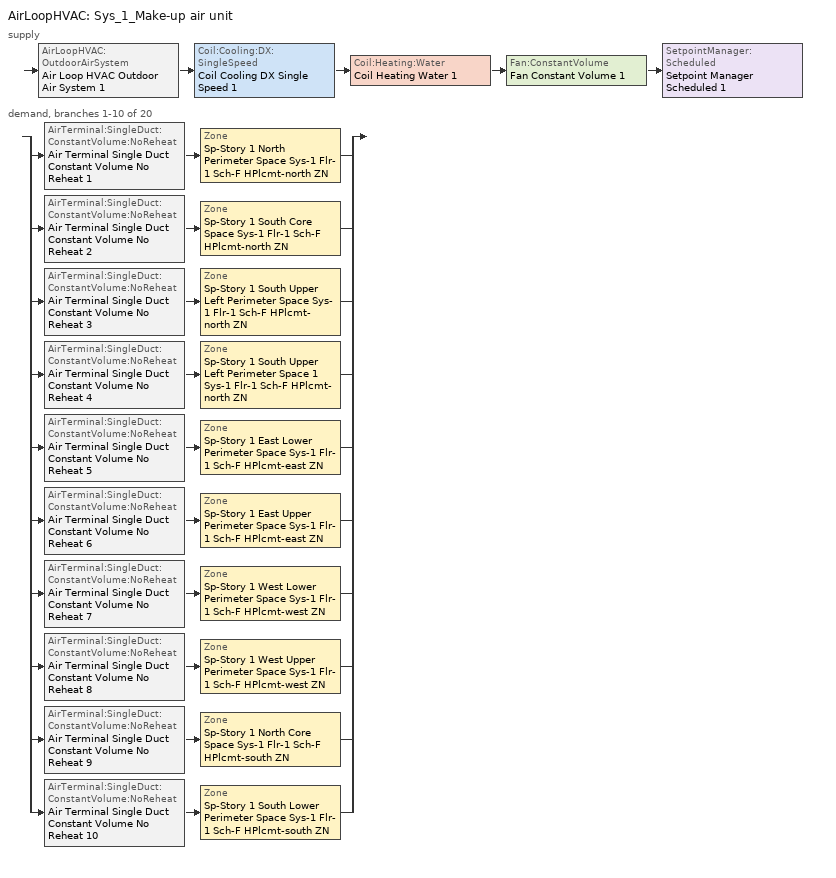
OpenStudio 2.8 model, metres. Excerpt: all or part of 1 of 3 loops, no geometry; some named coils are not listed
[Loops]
AirLoopHVAC 'Sys_1_Make-up air unit'
 supply: AirLoopHVAC:OutdoorAirSystem 'Air Loop HVAC Outdoor Air System 1' > Coil:Cooling:DX:SingleSpeed 'Coil Cooling DX Single Speed 1' > Coil:Heating:Water 'Coil Heating Water 1' > Fan:ConstantVolume 'Fan Constant Volume 1' > SetpointManager:Scheduled 'Setpoint Manager Scheduled 1'
 demand, branches 1-10 of 20: split
  | AirTerminal:SingleDuct:ConstantVolume:NoReheat 'Air Terminal Single Duct Constant Volume No Reheat 1' > Zone 'Sp-Story 1 North Perimeter Space Sys-1 Flr-1 Sch-F HPlcmt-north ZN'
  | AirTerminal:SingleDuct:ConstantVolume:NoReheat 'Air Terminal Single Duct Constant Volume No Reheat 2' > Zone 'Sp-Story 1 South Core Space Sys-1 Flr-1 Sch-F HPlcmt-north ZN'
  | AirTerminal:SingleDuct:ConstantVolume:NoReheat 'Air Terminal Single Duct Constant Volume No Reheat 3' > Zone 'Sp-Story 1 South Upper Left Perimeter Space Sys-1 Flr-1 Sch-F HPlcmt-north ZN'
  | AirTerminal:SingleDuct:ConstantVolume:NoReheat 'Air Terminal Single Duct Constant Volume No Reheat 4' > Zone 'Sp-Story 1 South Upper Left Perimeter Space 1 Sys-1 Flr-1 Sch-F HPlcmt-north ZN'
  | AirTerminal:SingleDuct:ConstantVolume:NoReheat 'Air Terminal Single Duct Constant Volume No Reheat 5' > Zone 'Sp-Story 1 East Lower Perimeter Space Sys-1 Flr-1 Sch-F HPlcmt-east ZN'
  | AirTerminal:SingleDuct:ConstantVolume:NoReheat 'Air Terminal Single Duct Constant Volume No Reheat 6' > Zone 'Sp-Story 1 East Upper Perimeter Space Sys-1 Flr-1 Sch-F HPlcmt-east ZN'
  | AirTerminal:SingleDuct:ConstantVolume:NoReheat 'Air Terminal Single Duct Constant Volume No Reheat 7' > Zone 'Sp-Story 1 West Lower Perimeter Space Sys-1 Flr-1 Sch-F HPlcmt-west ZN'
  | AirTerminal:SingleDuct:ConstantVolume:NoReheat 'Air Terminal Single Duct Constant Volume No Reheat 8' > Zone 'Sp-Story 1 West Upper Perimeter Space Sys-1 Flr-1 Sch-F HPlcmt-west ZN'
  | AirTerminal:SingleDuct:ConstantVolume:NoReheat 'Air Terminal Single Duct Constant Volume No Reheat 9' > Zone 'Sp-Story 1 North Core Space Sys-1 Flr-1 Sch-F HPlcmt-south ZN'
  | AirTerminal:SingleDuct:ConstantVolume:NoReheat 'Air Terminal Single Duct Constant Volume No Reheat 10' > Zone 'Sp-Story 1 South Lower Perimeter Space Sys-1 Flr-1 Sch-F HPlcmt-south ZN'
[Sizing:Zone] Zone Cooling Design Supply Air Temperature Input Method=SupplyAirTemperature; Zone Cooling Design Supply Air Temperature {C}=13; Zone Cooling Design Supply Air Temperature Difference {deltaC}=11.11; Zone Heating Design Supply Air Temperature Input Method=SupplyAirTemperature; Zone Heating Design Supply Air Temperature {C}=43; Zone Heating Design Supply Air Temperature Difference {deltaC}=11.11; Zone Cooling Design Supply Air Humidity Ratio {kg-H2O/kg-air}=0.0085; Zone Heating Design Supply Air Humidity Ratio {kg-H2O/kg-air}=0.008; Zone Heating Sizing Factor=1.3; Zone Cooling Sizing Factor=1.1; Cooling Design Air Flow Method=DesignDay; Heating Design Air Flow Method=DesignDay; Account for Dedicated Outdoor Air System=No; Dedicated Outdoor Air System Control Strategy=NeutralSupplyAir; Dedicated Outdoor Air Low Setpoint Temperature for Design {C}=autosize; Dedicated Outdoor Air High Setpoint Temperature for Design {C}=autosize
Sp-Story 1 North Perimeter Space Sys-1 Flr-1 Sch-F HPlcmt-north ZN; Sp-Story 1 South Core Space Sys-1 Flr-1 Sch-F HPlcmt-north ZN; Sp-Story 1 South Upper Left Perimeter Space Sys-1 Flr-1 Sch-F HPlcmt-north ZN; Sp-Story 1 South Upper Left Perimeter Space 1 Sys-1 Flr-1 Sch-F HPlcmt-north ZN; Sp-Story 1 East Lower Perimeter Space Sys-1 Flr-1 Sch-F HPlcmt-east ZN; Sp-Story 1 East Upper Perimeter Space Sys-1 Flr-1 Sch-F HPlcmt-east ZN; Sp-Story 1 West Lower Perimeter Space Sys-1 Flr-1 Sch-F HPlcmt-west ZN; Sp-Story 1 West Upper Perimeter Space Sys-1 Flr-1 Sch-F HPlcmt-west ZN; Sp-Story 1 North Core Space Sys-1 Flr-1 Sch-F HPlcmt-south ZN; Sp-Story 1 South Lower Perimeter Space Sys-1 Flr-1 Sch-F HPlcmt-south ZN
[Zone equipment]
Sp-Story 1 North Perimeter Space Sys-1 Flr-1 Sch-F HPlcmt-north ZN: Sp-Story 1 North Perimeter Space Sys-1 Flr-1 Sch-F HPlcmt-north ZN PTAC, Zone HVAC Baseboard Convective Water 1, Air Terminal Single Duct Constant Volume No Reheat 1
Sp-Story 1 South Core Space Sys-1 Flr-1 Sch-F HPlcmt-north ZN: Sp-Story 1 South Core Space Sys-1 Flr-1 Sch-F HPlcmt-north ZN PTAC, Zone HVAC Baseboard Convective Water 2, Air Terminal Single Duct Constant Volume No Reheat 2
Sp-Story 1 South Upper Left Perimeter Space Sys-1 Flr-1 Sch-F HPlcmt-north ZN: Sp-Story 1 South Upper Left Perimeter Space Sys-1 Flr-1 Sch-F HPlcmt-north ZN PTAC, Zone HVAC Baseboard Convective Water 3, Air Terminal Single Duct Constant Volume No Reheat 3
Sp-Story 1 South Upper Left Perimeter Space 1 Sys-1 Flr-1 Sch-F HPlcmt-north ZN: Sp-Story 1 South Upper Left Perimeter Space 1 Sys-1 Flr-1 Sch-F HPlcmt-north ZN PTAC, Zone HVAC Baseboard Convective Water 4, Air Terminal Single Duct Constant Volume No Reheat 4
Sp-Story 1 East Lower Perimeter Space Sys-1 Flr-1 Sch-F HPlcmt-east ZN: Sp-Story 1 East Lower Perimeter Space Sys-1 Flr-1 Sch-F HPlcmt-east ZN PTAC, Zone HVAC Baseboard Convective Water 5, Air Terminal Single Duct Constant Volume No Reheat 5
Sp-Story 1 East Upper Perimeter Space Sys-1 Flr-1 Sch-F HPlcmt-east ZN: Sp-Story 1 East Upper Perimeter Space Sys-1 Flr-1 Sch-F HPlcmt-east ZN PTAC, Zone HVAC Baseboard Convective Water 6, Air Terminal Single Duct Constant Volume No Reheat 6
Sp-Story 1 West Lower Perimeter Space Sys-1 Flr-1 Sch-F HPlcmt-west ZN: Sp-Story 1 West Lower Perimeter Space Sys-1 Flr-1 Sch-F HPlcmt-west ZN PTAC, Zone HVAC Baseboard Convective Water 7, Air Terminal Single Duct Constant Volume No Reheat 7
Sp-Story 1 West Upper Perimeter Space Sys-1 Flr-1 Sch-F HPlcmt-west ZN: Sp-Story 1 West Upper Perimeter Space Sys-1 Flr-1 Sch-F HPlcmt-west ZN PTAC, Zone HVAC Baseboard Convective Water 8, Air Terminal Single Duct Constant Volume No Reheat 8
Sp-Story 1 North Core Space Sys-1 Flr-1 Sch-F HPlcmt-south ZN: Sp-Story 1 North Core Space Sys-1 Flr-1 Sch-F HPlcmt-south ZN PTAC, Zone HVAC Baseboard Convective Water 9, Air Terminal Single Duct Constant Volume No Reheat 9
Sp-Story 1 South Lower Perimeter Space Sys-1 Flr-1 Sch-F HPlcmt-south ZN: Sp-Story 1 South Lower Perimeter Space Sys-1 Flr-1 Sch-F HPlcmt-south ZN PTAC, Zone HVAC Baseboard Convective Water 10, Air Terminal Single Duct Constant Volume No Reheat 10
[AirLoopHVAC]
Sys_1_Make-up air unit: Availability Schedule=Always On Discrete; Design Supply Air Flow Rate {m3/s}=AutoSize
[Sizing:System]
Sys_1_Make-up air unit: Type of Load to Size On=VentilationRequirement; Design Outdoor Air Flow Rate {m3/s}=Autosize; Central Heating Maximum System Air Flow Ratio=1; Preheat Design Temperature {C}=7; Preheat Design Humidity Ratio {kg-H2O/kg-Air}=0.008; Precool Design Temperature {C}=13; Precool Design Humidity Ratio {kg-H2O/kg-Air}=0.008; Central Cooling Design Supply Air Temperature {C}=13; Central Heating Design Supply Air Temperature {C}=43; Sizing Option=NonCoincident; 100% Outdoor Air in Cooling=Yes; 100% Outdoor Air in Heating=Yes; Central Cooling Design Supply Air Humidity Ratio {kg-H2O/kg-Air}=0.0085; Central Heating Design Supply Air Humidity Ratio {kg-H2O/kg-Air}=0.008; Cooling Design Air Flow Method=DesignDay; Cooling Design Air Flow Rate {m3/s}=0; Heating Design Air Flow Method=DesignDay; Heating Design Air Flow Rate {m3/s}=0; System Outdoor Air Method=ZoneSum; Zone Maximum Outdoor Air Fraction=1; Cooling Supply Air Flow Rate Per Floor Area {m3/s-m2}=0.00996765; Cooling Fraction of Autosized Cooling Supply Air Flow Rate=1; Cooling Supply Air Flow Rate Per Unit Cooling Capacity {m3/s-W}=3.94755e-05; Heating Supply Air Flow Rate Per Floor Area {m3/s-m2}=0.00996765; Heating Fraction of Autosized Heating Supply Air Flow Rate=1; Heating Fraction of Autosized Cooling Supply Air Flow Rate=1; Heating Supply Air Flow Rate Per Unit Heating Capacity {m3/s-W}=3.15882e-05; Cooling Design Capacity Method=CoolingDesignCapacity; Cooling Design Capacity {W}=autosize; Cooling Design Capacity Per Floor Area {W/m2}=234.7; Fraction of Autosized Cooling Design Capacity=1; Heating Design Capacity Method=HeatingDesignCapacity; Heating Design Capacity {W}=autosize; Heating Design Capacity Per Floor Area {W/m2}=157; Fraction of Autosized Heating Design Capacity=1; Central Cooling Capacity Control Method=OnOff
[Fan:ConstantVolume] Availability Schedule=Always On Discrete; Maximum Flow Rate {m3/s}=AutoSize
Name | Pressure Rise {Pa}
Fan Constant Volume 1
Fan Constant Volume 2; Fan Constant Volume 3; Fan Constant Volume 4; Fan Constant Volume 5; Fan Constant Volume 6; Fan Constant Volume 7; Fan Constant Volume 8; Fan Constant Volume 9; Fan Constant Volume 10; Fan Constant Volume 11 | 640
[Coil:Cooling:DX:SingleSpeed] Availability Schedule=Always On Discrete; Rated Total Cooling Capacity {W}=autosize; Rated Sensible Heat Ratio=autosize; Rated COP {W/W}=3; Rated Air Flow Rate {m3/s}=autosize; Rated Evaporator Fan Power Per Volume Flow Rate {W/(m3/s)}=773.3; Condenser Type=AirCooled; Evaporative Condenser Effectiveness=0; Evaporative Condenser Air Flow Rate {m3/s}=Autosize; Evaporative Condenser Pump Rated Power Consumption {W}=Autosize; Crankcase Heater Capacity {W}=0; Maximum Outdoor Dry-Bulb Temperature for Crankcase Heater Operation {C}=0; Basin Heater Capacity {W/K}=0; Basin Heater Setpoint Temperature {C}=10
Name | Total Cooling Capacity Function of Temperature Curve | Total Cooling Capacity Function of Flow Fraction Curve | Energy Input Ratio Function of Temperature Curve | Energy Input Ratio Function of Flow Fraction Curve | Part Load Fraction Correlation Curve
Coil Cooling DX Single Speed 1 | Curve Biquadratic 1 | Curve Quadratic 1 | Curve Biquadratic 2 | Curve Quadratic 2 | Curve Cubic 1
Coil Cooling DX Single Speed 2 | Curve Biquadratic 3 | Curve Quadratic 3 | Curve Biquadratic 4 | Curve Quadratic 4 | Curve Cubic 2
Coil Cooling DX Single Speed 3 | Curve Biquadratic 5 | Curve Quadratic 5 | Curve Biquadratic 6 | Curve Quadratic 6 | Curve Cubic 3
Coil Cooling DX Single Speed 4 | Curve Biquadratic 7 | Curve Quadratic 7 | Curve Biquadratic 8 | Curve Quadratic 8 | Curve Cubic 4
Coil Cooling DX Single Speed 5 | Curve Biquadratic 9 | Curve Quadratic 9 | Curve Biquadratic 10 | Curve Quadratic 10 | Curve Cubic 5
Coil Cooling DX Single Speed 6 | Curve Biquadratic 11 | Curve Quadratic 11 | Curve Biquadratic 12 | Curve Quadratic 12 | Curve Cubic 6
Coil Cooling DX Single Speed 7 | Curve Biquadratic 13 | Curve Quadratic 13 | Curve Biquadratic 14 | Curve Quadratic 14 | Curve Cubic 7
Coil Cooling DX Single Speed 8 | Curve Biquadratic 15 | Curve Quadratic 15 | Curve Biquadratic 16 | Curve Quadratic 16 | Curve Cubic 8
Coil Cooling DX Single Speed 9 | Curve Biquadratic 17 | Curve Quadratic 17 | Curve Biquadratic 18 | Curve Quadratic 18 | Curve Cubic 9
Coil Cooling DX Single Speed 10 | Curve Biquadratic 19 | Curve Quadratic 19 | Curve Biquadratic 20 | Curve Quadratic 20 | Curve Cubic 10
Coil Cooling DX Single Speed 11 | Curve Biquadratic 21 | Curve Quadratic 21 | Curve Biquadratic 22 | Curve Quadratic 22 | Curve Cubic 11
[Controller:OutdoorAir]
Controller Outdoor Air 1: Minimum Outdoor Air Flow Rate {m3/s}=autosize; Maximum Outdoor Air Flow Rate {m3/s}=Autosize; Economizer Control Type=NoEconomizer; Economizer Control Action Type=ModulateFlow; Economizer Maximum Limit Dry-Bulb Temperature {C}=28; Economizer Maximum Limit Enthalpy {J/kg}=64000; Economizer Minimum Limit Dry-Bulb Temperature {C}=-100; Lockout Type=NoLockout; Minimum Limit Type=FixedMinimum; Controller Mechanical Ventilation=Controller Mechanical Ventilation 1; High Humidity Control=No; Heat Recovery Bypass Control Type=BypassWhenWithinEconomizerLimits
[Controller:MechanicalVentilation]
Controller Mechanical Ventilation 1: Availability Schedule=Always On Discrete; System Outdoor Air Method=ZoneSum
[AirLoopHVAC:OutdoorAirSystem]
Air Loop HVAC Outdoor Air System 1: Controller=Controller Outdoor Air 1
[SetpointManager:Scheduled]
Setpoint Manager Scheduled 1: Control Variable=Temperature; Schedule=Makeup-Air Unit Supply Air Temp
[Coil:Heating:Electric] Availability Schedule=ON_OFF_ALWAYS_OFF
Coil Heating Electric 1; Coil Heating Electric 2; Coil Heating Electric 3; Coil Heating Electric 4; Coil Heating Electric 5; Coil Heating Electric 6; Coil Heating Electric 7; Coil Heating Electric 8; Coil Heating Electric 9; Coil Heating Electric 10
[ZoneHVAC:PackagedTerminalAirConditioner] Availability Schedule=Always On Discrete; Supply Air Flow Rate During Cooling Operation {m3/s}=Autosize; Supply Air Flow Rate During Heating Operation {m3/s}=Autosize; Supply Air Flow Rate When No Cooling or Heating is Needed {m3/s}=Autosize; Outdoor Air Flow Rate During Cooling Operation {m3/s}=1e-05; Outdoor Air Flow Rate During Heating Operation {m3/s}=1e-05; Outdoor Air Flow Rate When No Cooling or Heating is Needed {m3/s}=1e-05; Fan Placement=DrawThrough
Name | Supply Air Fan | Heating Coil | Cooling Coil
Sp-Story 1 North Perimeter Space Sys-1 Flr-1 Sch-F HPlcmt-north ZN PTAC | Fan Constant Volume 2 | Coil Heating Electric 1 | Coil Cooling DX Single Speed 2
Sp-Story 1 South Core Space Sys-1 Flr-1 Sch-F HPlcmt-north ZN PTAC | Fan Constant Volume 3 | Coil Heating Electric 2 | Coil Cooling DX Single Speed 3
Sp-Story 1 South Upper Left Perimeter Space Sys-1 Flr-1 Sch-F HPlcmt-north ZN PTAC | Fan Constant Volume 4 | Coil Heating Electric 3 | Coil Cooling DX Single Speed 4
Sp-Story 1 South Upper Left Perimeter Space 1 Sys-1 Flr-1 Sch-F HPlcmt-north ZN PTAC | Fan Constant Volume 5 | Coil Heating Electric 4 | Coil Cooling DX Single Speed 5
Sp-Story 1 East Lower Perimeter Space Sys-1 Flr-1 Sch-F HPlcmt-east ZN PTAC | Fan Constant Volume 6 | Coil Heating Electric 5 | Coil Cooling DX Single Speed 6
Sp-Story 1 East Upper Perimeter Space Sys-1 Flr-1 Sch-F HPlcmt-east ZN PTAC | Fan Constant Volume 7 | Coil Heating Electric 6 | Coil Cooling DX Single Speed 7
Sp-Story 1 West Lower Perimeter Space Sys-1 Flr-1 Sch-F HPlcmt-west ZN PTAC | Fan Constant Volume 8 | Coil Heating Electric 7 | Coil Cooling DX Single Speed 8
Sp-Story 1 West Upper Perimeter Space Sys-1 Flr-1 Sch-F HPlcmt-west ZN PTAC | Fan Constant Volume 9 | Coil Heating Electric 8 | Coil Cooling DX Single Speed 9
Sp-Story 1 North Core Space Sys-1 Flr-1 Sch-F HPlcmt-south ZN PTAC | Fan Constant Volume 10 | Coil Heating Electric 9 | Coil Cooling DX Single Speed 10
Sp-Story 1 South Lower Perimeter Space Sys-1 Flr-1 Sch-F HPlcmt-south ZN PTAC | Fan Constant Volume 11 | Coil Heating Electric 10 | Coil Cooling DX Single Speed 11
[AirTerminal:SingleDuct:ConstantVolume:NoReheat] Availability Schedule=Always On Discrete; Maximum Air Flow Rate {m3/s}=AutoSize
Air Terminal Single Duct Constant Volume No Reheat 1; Air Terminal Single Duct Constant Volume No Reheat 2; Air Terminal Single Duct Constant Volume No Reheat 3; Air Terminal Single Duct Constant Volume No Reheat 4; Air Terminal Single Duct Constant Volume No Reheat 5; Air Terminal Single Duct Constant Volume No Reheat 6; Air Terminal Single Duct Constant Volume No Reheat 7; Air Terminal Single Duct Constant Volume No Reheat 8; Air Terminal Single Duct Constant Volume No Reheat 9; Air Terminal Single Duct Constant Volume No Reheat 10
[Schedule:Ruleset]
Name | Default Day Schedule
ON_OFF_ALWAYS_OFF | Schedule Day 3
Makeup-Air Unit Supply Air Temp | Makeup Air Unit Supply Air Temp Default
[Schedule:Day]
Schedule Day 3; wkdON_OFF_ALWAYS_OFF 1; satON_OFF_ALWAYS_OFF 1; sunON_OFF_ALWAYS_OFF 1: 1, 0, 0, 2, 0, 0, 3, 0, 0, 4, 0, 0, 5, 0, 0, 6, 0, 0, 7, 0, 0, 8, 0, 0, 9, 0, 0, 10, 0, 0, 11, 0, 0, 12, 0, 0, 13, 0, 0, 14, 0, 0, 15, 0, 0, 16, 0, 0, 17, 0, 0, 18, 0, 0, 19, 0, 0, 20, 0, 0, 21, 0, 0, 22, 0, 0, 23, 0, 0, 24, 0, 0
Makeup Air Unit Supply Air Temp Default: 24, 0, 20
[Schedule:Rule] Schedule Ruleset=ON_OFF_ALWAYS_OFF; Date Specification Type=DateRange; Start Month=1; Start Day=1; End Month=12; End Day=31
Name | Rule Order | Day Schedule | Apply Sunday | Apply Monday | Apply Tuesday | Apply Wednesday | Apply Thursday | Apply Friday | Apply Saturday
wkdON_OFF_ALWAYS_OFF rule | 2 | wkdON_OFF_ALWAYS_OFF 1 | No | Yes | Yes | Yes | Yes | Yes | No
satON_OFF_ALWAYS_OFFrule | 1 | satON_OFF_ALWAYS_OFF 1 | No | No | No | No | No | No | Yes
sunON_OFF_ALWAYS_OFFrule | 0 | sunON_OFF_ALWAYS_OFF 1 | Yes | No | No | No | No | No | No
[Schedule:Constant]
Always On Discrete: Value=1
[Curve:Biquadratic] Minimum Value of x=13; Maximum Value of x=24; Minimum Value of y=24; Maximum Value of y=46
Name | Coefficient1 Constant | Coefficient2 x | Coefficient3 x**2 | Coefficient4 y | Coefficient5 y**2 | Coefficient6 x*y
Curve Biquadratic 1; Curve Biquadratic 3; Curve Biquadratic 5; Curve Biquadratic 7; Curve Biquadratic 9; Curve Biquadratic 11; Curve Biquadratic 13; Curve Biquadratic 15; Curve Biquadratic 17; Curve Biquadratic 19; Curve Biquadratic 21 | 0.867905 | 0.0142459 | 0.000554364 | -0.00755748 | 3.3048e-05 | -0.000191808
Curve Biquadratic 2; Curve Biquadratic 4; Curve Biquadratic 6; Curve Biquadratic 8; Curve Biquadratic 10; Curve Biquadratic 12; Curve Biquadratic 14; Curve Biquadratic 16; Curve Biquadratic 18; Curve Biquadratic 20; Curve Biquadratic 22 | 0.116936 | 0.0284933 | -0.000411156 | 0.0214108 | 0.000161028 | -0.000679104
[Curve:Quadratic] Coefficient1 Constant=1; Coefficient2 x=0; Coefficient3 x**2=0; Minimum Value of x=0; Maximum Value of x=1
Curve Quadratic 1; Curve Quadratic 2; Curve Quadratic 3; Curve Quadratic 4; Curve Quadratic 5; Curve Quadratic 6; Curve Quadratic 7; Curve Quadratic 8; Curve Quadratic 9; Curve Quadratic 10; Curve Quadratic 11; Curve Quadratic 12; Curve Quadratic 13; Curve Quadratic 14; Curve Quadratic 15; Curve Quadratic 16; Curve Quadratic 17; Curve Quadratic 18; Curve Quadratic 19; Curve Quadratic 20; Curve Quadratic 21; Curve Quadratic 22
[Curve:Cubic] Coefficient1 Constant=0.0277; Coefficient2 x=4.9151; Coefficient3 x**2=-8.184; Coefficient4 x**3=4.2702; Minimum Value of x=0.7; Maximum Value of x=1
Curve Cubic 1; Curve Cubic 2; Curve Cubic 3; Curve Cubic 4; Curve Cubic 5; Curve Cubic 6; Curve Cubic 7; Curve Cubic 8; Curve Cubic 9; Curve Cubic 10; Curve Cubic 11
